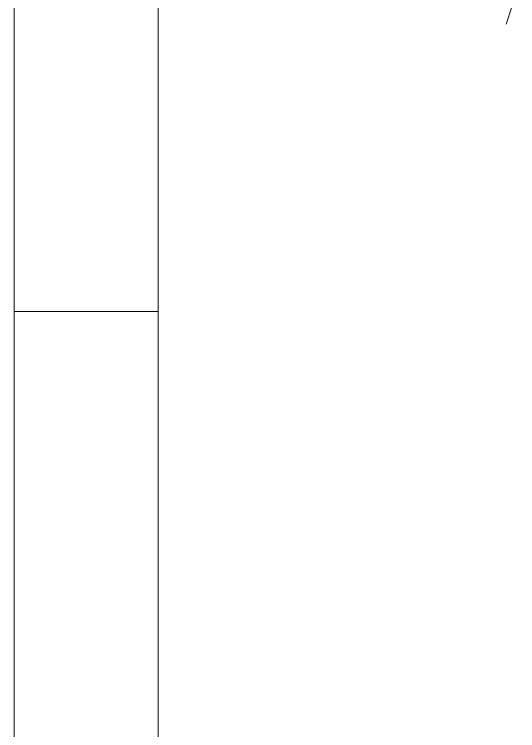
# Model space of a CAD drawing. Header units: millimetres. Extents: x -753 to 90, y 56274 to 56868.
# Drawn here: x -750.5 to -663, y 56497.8 to 56622.4 of the extents above; entities that cross this region are included whole.
import ezdxf

# ---------------------------------------------------------------- set-up
doc = ezdxf.new("R2010")
doc.units = ezdxf.units.MM
doc.linetypes.add('XKITLINE00', pattern=[0])
doc.layers.add('Objeto gráfico', color=3, linetype='Continuous', lineweight=0)
doc.layers.add('Outro tipo de objeto', color=7, linetype='Continuous', lineweight=0)

# ---------------------------------------------------------------- blocks, each defined once
blk = doc.blocks.new('*A2127')
at = {"layer": 'Objeto gráfico', "color": 7, "linetype": 'XKITLINE00', "lineweight": 0}
for p, q in [((-663.98, 56692.49), (-662.98, 56695.49)), ((-663.98, 56623.76), (-663.98, 56692.49)), ((-663.98, 56623.76), (-664.98, 56620.76))]:
    blk.add_line(p, q, dxfattribs=at)

msp = doc.modelspace()

# ---------------------------------------------------------------- linework, layer by layer
at = {"layer": 'Outro tipo de objeto', "color": 7, "linetype": 'XKITLINE00', "lineweight": 0}
msp.add_line((-750.52, 56867.72), (-750.52, 56273.71), dxfattribs=at)
at = {"layer": 'Outro tipo de objeto', "color": 6, "linetype": 'XKITLINE00', "lineweight": 0}
msp.add_line((-725.52, 56857.72), (-725.52, 56283.71), dxfattribs=at)
at = {"layer": 'Outro tipo de objeto', "color": 2, "linetype": 'XKITLINE00', "lineweight": 0}
msp.add_line((-750.52, 56570.72), (-725.52, 56570.72), dxfattribs=at)

# ---------------------------------------------------------------- block references
at = {"layer": 'Objeto gráfico', "lineweight": 0}
msp.add_blockref('*A2127', (0, 0), dxfattribs=at)

doc.saveas('drawing.dxf')
